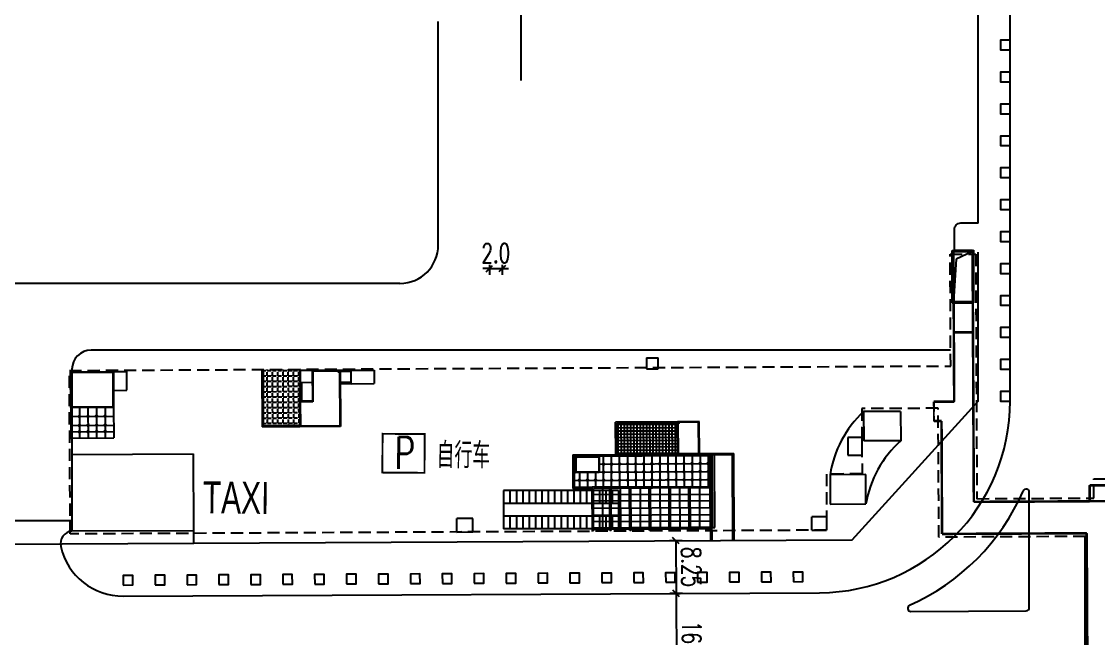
# Model space of a CAD drawing. Extents: x 113363 to 119694, y 18926 to 19620.
# Drawn here: x 118470.1 to 118638.8, y 19298.4 to 19395 of the extents above; entities that cross this region are included whole.
import ezdxf

# ---------------------------------------------------------------- set-up
doc = ezdxf.new("R2010")
doc.units = 0
for name, pattern in [('CONTINOUS', [0]), ('DASHED', [0.75, 0.5, -0.25]), ('HIDDEN', [9.525, 6.35, -3.175])]:
    doc.linetypes.add(name, pattern=pattern)
for name, color, linetype in [('FW', 4, 'Continuous'), ('人行道', 1, 'Continuous'), ('公交站', 3, 'Continuous'), ('地下商业', 7, 'Continuous'), ('地下通道', 6, 'Continuous'), ('构筑物', 41, 'Continuous'), ('标注', 7, 'Continuous'), ('树池绿化', 3, 'Continuous'), ('横断面宽度标注', 7, 'Continuous'), ('立道牙', 5, 'Continuous'), ('绿化带边线', 3, 'Continuous'), ('自行车接驳', 4, 'Continuous')]:
    doc.layers.add(name, color=color, linetype=linetype)
doc.styles.add('ht', font='txt.shx', dxfattribs={"bigfont": 'hztxt.shx'})
doc.styles.get("Standard").update_dxf_attribs({"font": 'txtd.shx', "width": 0.7, "bigfont": 'hztxt.shx'})
doc.styles.add('txtd', font='txtd.shx', dxfattribs={"width": 0.7, "bigfont": 'hztxt.shx'})
doc.dimstyles.get("Standard").update_dxf_attribs({"dimtxt": 3, "dimasz": 1, "dimexe": 1, "dimexo": 0.625, "dimgap": 0.9, "dimtad": 1, "dimdsep": 46, "dimtxsty": 'txtd', "dimblk": 'OBLIQUE', "dimcen": 0.09, "dimclrd": 256, "dimadec": 0, "dimazin": 0, "dimtfac": 1, "dimtix": 1, "dimtmove": 2, "dimatfit": 3, "dimfxl": 1, "dimtolj": 1, "dimtzin": 0, "dimlwd": -1, "dimarcsym": 0})

# ---------------------------------------------------------------- blocks, each defined once
blk = doc.blocks.new('_Oblique')
at = {"color": 0, "linetype": 'ByBlock', "lineweight": -2}
blk.add_line((-0.5, -0.5), (0.5, 0.5), dxfattribs=at)
blk = doc.blocks.new('*U86')
at = {"layer": '横断面宽度标注', "color": 0, "linetype": 'CONTINOUS', "lineweight": -2, "transparency": 16777216}
for p, q in [((118543.4, 19356.93), (118543.4, 19355.34)), ((118545.4, 19356.93), (118545.4, 19355.34))]:
    blk.add_line(p, q, dxfattribs=at)
at = {"layer": '横断面宽度标注', "linetype": 'CONTINOUS', "transparency": 16777216}
for p, q in [((118543.4, 19356.34), (118542.4, 19356.34)), ((118543.4, 19356.34), (118545.4, 19356.34)), ((118545.4, 19356.34), (118546.4, 19356.34))]:
    blk.add_line(p, q, dxfattribs=at)
for p, rotation in [((118543.4, 19356.34), 359.996691658385), ((118545.4, 19356.34), 179.996691658385)]:
    blk.add_blockref('_Oblique', p, dxfattribs=dict(at, rotation=rotation))
at = {"layer": '横断面宽度标注', "color": 0, "linetype": 'CONTINOUS', "transparency": 16777216, "insert": (118544.4, 19358.74), "char_height": 3, "width": 0.000000001, "attachment_point": 5, "rotation": 359.9967, "style": 'txtd'}
blk.add_mtext('\\A1;2.0', dxfattribs=at)
blk = doc.blocks.new('11')
at = {"layer": '树池绿化', "linetype": 'CONTINOUS'}
blk.add_lwpolyline([(0, 0), (1.5, 0), (1.5, 1.5), (0, 1.5)], close=True, dxfattribs=at)
blk = doc.blocks.new('*U185')
at = {"layer": '标注', "color": 0, "linetype": 'CONTINOUS', "lineweight": -2, "transparency": 16777216}
for p, q in [((118573.63, 19313.73), (118571.62, 19313.72)), ((118573.68, 19305.48), (118571.66, 19305.47))]:
    blk.add_line(p, q, dxfattribs=at)
at = {"layer": '标注', "linetype": 'CONTINOUS', "transparency": 16777216}
blk.add_line((118572.62, 19313.72), (118572.66, 19305.47), dxfattribs=at)
for p, rotation in [((118572.62, 19313.72), 90.28595695224551), ((118572.66, 19305.47), 270.2859569522455)]:
    blk.add_blockref('_Oblique', p, dxfattribs=dict(at, rotation=rotation))
at = {"layer": '标注', "color": 0, "linetype": 'CONTINOUS', "transparency": 16777216, "insert": (118575.04, 19309.61), "char_height": 3, "width": 0.000000001, "attachment_point": 5, "rotation": 270.286, "style": 'txtd'}
blk.add_mtext('\\A1;8.25', dxfattribs=at)
blk = doc.blocks.new('*U186')
at = {"layer": '标注', "color": 0, "linetype": 'CONTINOUS', "lineweight": -2, "transparency": 16777216}
for p, q in [((118573.68, 19305.48), (118571.66, 19305.47)), ((118573.76, 19288.73), (118571.74, 19288.72))]:
    blk.add_line(p, q, dxfattribs=at)
at = {"layer": '标注', "linetype": 'CONTINOUS', "transparency": 16777216}
blk.add_line((118572.66, 19305.47), (118572.74, 19288.72), dxfattribs=at)
for p, rotation in [((118572.66, 19305.47), 90.28595695224551), ((118572.74, 19288.72), 270.2859569522455)]:
    blk.add_blockref('_Oblique', p, dxfattribs=dict(at, rotation=rotation))
at = {"layer": '标注', "color": 0, "linetype": 'CONTINOUS', "transparency": 16777216, "insert": (118575.1, 19297.11), "char_height": 3, "width": 0.000000001, "attachment_point": 5, "rotation": 270.286, "style": 'txtd'}
blk.add_mtext('\\A1;16.75', dxfattribs=at)

msp = doc.modelspace()

# ---------------------------------------------------------------- hatches: boundary and pattern name
at = {"layer": '构筑物'}
h = msp.add_hatch(dxfattribs=at)
h.set_pattern_fill('ANGLE', color=256, scale=3, angle=0.28859, style=0)
h.set_pattern_definition([(0.2886, (118151.586, 19294.8334), (-0.0041554, 0.8249895), [0.6, -0.225]), (90.2886, (118151.586, 19294.8334), (-0.8249895, -0.0041554), [0.6, -0.225])])
h.paths.add_polyline_path([(118513.747, 19338.464), (118513.736, 19340.564), (118507.936, 19340.535), (118507.98, 19331.735), (118513.68, 19331.764), (118513.661, 19335.564), (118513.761, 19335.564)])
h = msp.add_hatch(dxfattribs=at)
h.set_pattern_fill('ANSI37', color=256, scale=4, angle=45.28859, style=0)
h.set_pattern_definition([(90.28859, (117973.23826, 19293.93504), (-0.49999366, -0.00251844), []), (180.28859, (117973.23826, 19293.93504), (0.00251844, -0.49999366), [])])
h.paths.add_polyline_path([(118563.384, 19332.112), (118563.409, 19327.212), (118572.909, 19327.259), (118572.884, 19332.16)])

# ---------------------------------------------------------------- linework, layer by layer
at = {"layer": 'FW', "linetype": 'CONTINOUS'}
msp.add_line((118463.999, 19316.87), (118478, 19316.87), dxfattribs=at)
at = {"layer": '人行道'}
for p, q in [((118620, 19363.467), (118620, 19427.394)), ((118620, 19335.584), (118620, 19358.915)), ((118620, 19335.584), (118600.178, 19313.802))]:
    msp.add_line(p, q, dxfattribs=at)
at = {"layer": '人行道', "ltscale": 10}
msp.add_line((118463.416, 19313.177), (118600.226, 19313.86), dxfattribs=at)
at = {"layer": '人行道'}
msp.add_lwpolyline([(118616.262, 19359.352), (118616.262, 19362.478, -0.4142136), (118617.262, 19363.478), (118620, 19363.478)], format="xyb", dxfattribs=at)
at = {"layer": '地下商业'}
for p, q in [((118477.788, 19340.183), (118484.487, 19340.217)), ((118477.816, 19334.583), (118477.788, 19340.183)), ((118484.487, 19340.217), (118484.516, 19334.617)), ((118520.037, 19340.396), (118515.637, 19340.374)), ((118515.637, 19340.374), (118515.661, 19335.574)), ((118520.037, 19340.396), (118520.081, 19331.596)), ((118477.816, 19334.583), (118484.516, 19334.617)), ((118515.661, 19335.574), (118513.661, 19335.564)), ((118513.661, 19335.564), (118513.681, 19331.564)), ((118520.081, 19331.596), (118513.681, 19331.564)), ((118576.283, 19332.377), (118572.883, 19332.36)), ((118572.909, 19327.259), (118572.883, 19332.36)), ((118576.309, 19327.276), (118576.283, 19332.377)), ((118556.864, 19326.928), (118560.614, 19326.947)), ((118556.864, 19326.928), (118556.876, 19324.428)), ((118560.614, 19326.947), (118560.626, 19324.447)), ((118560.614, 19326.947), (118560.626, 19324.447)), ((118556.876, 19324.428), (118560.626, 19324.447))]:
    msp.add_line(p, q, dxfattribs=at)
at = {"layer": '地下商业', "color": 8}
for p, q in [((118519.938, 19340.295), (118515.738, 19340.274)), ((118515.738, 19340.274), (118515.762, 19335.474)), ((118519.938, 19340.295), (118519.981, 19331.696)), ((118515.762, 19335.474), (118513.762, 19335.464)), ((118513.762, 19335.464), (118513.781, 19331.664)), ((118519.981, 19331.696), (118513.781, 19331.664))]:
    msp.add_line(p, q, dxfattribs=at)
at = {"layer": '地下商业', "color": 6, "linetype": 'HIDDEN', "ltscale": 0.3}
for points in [[(118636.766, 19263.994), (118636.766, 19314.393), (118613.833, 19314.281), (118613.717, 19334.468), (118601.746, 19334.407), (118601.798, 19324.19), (118596.199, 19324.163), (118596.242, 19315.38), (118477.718, 19314.783), (118477.59, 19340.383), (118615.684, 19341.078), (118615.596, 19358.577), (118619.596, 19358.597), (118619.788, 19320.31), (118638.132, 19320.399), (118638.13, 19323.399), (118642.13, 19323.419), (118642.132, 19320.419), (118660.232, 19320.507), (118660.128, 19341.91)], [(118697.278, 19314.687), (118643.765, 19314.427), (118643.765, 19263.049), (118741.066, 19263.049), (118741.066, 19241.649), (118677.266, 19241.649), (118677.266, 19236.149), (118618.667, 19236.054), (118618.666, 19174.02), (118587.668, 19174.02), (118529.478, 19221.592), (118529.479, 19254.841), (118579.267, 19254.91), (118579.267, 19254.91), (118579.267, 19254.91), (118579.27, 19250.47), (118613.866, 19250.47), (118613.866, 19263.049), (118636.766, 19263.049), (118636.766, 19314.393), (118621.532, 19314.318)]]:
    msp.add_lwpolyline(points, dxfattribs=at)
at = {"layer": '地下通道', "linetype": 'Continuous'}
for points in [[(118619.115, 19359.161, 0.4, 0.4, 0), (118616.115, 19359.146, 0.4, 0.4, 0)], [(118616.115, 19359.146, 0.4, 0.4, 0), (118616.176, 19346.346, 0.4, 0.4, 0)], [(118619.176, 19346.361, 0.4, 0.4, 0), (118619.115, 19359.161, 0.4, 0.4, 0)], [(118616.176, 19346.346, 0.4, 0.4, 0), (118619.176, 19346.361, 0.4, 0.4, 0)]]:
    msp.add_lwpolyline(points, format="xyseb", dxfattribs=at)
for points in [[(118619.115, 19359.161), (118616.115, 19359.146)], [(118616.115, 19359.146), (118616.176, 19346.346)], [(118619.176, 19346.361), (118619.115, 19359.161)], [(118616.176, 19346.346), (118619.176, 19346.361)]]:
    msp.add_lwpolyline(points, dxfattribs=at)
at = {"layer": '地下通道', "linetype": 'DASHED', "ltscale": 3}
for points in [[(118616.231, 19335.496, 0.4, 0.4, 0), (118616.176, 19346.346, 0.4, 0.4, 0)], [(118619.307, 19319.811, 0.4, 0.4, 0), (118619.176, 19346.361, 0.4, 0.4, 0)], [(118613.031, 19335.481, 0.4, 0.4, 0), (118616.231, 19335.496, 0.4, 0.4, 0)], [(118613.031, 19335.481, 0.3, 0.3, 0), (118613.045, 19332.452, 0.3, 0.3, 0)], [(118613.045, 19332.481, 0.4, 0.4, 0), (118614.245, 19332.487, 0.4, 0.4, 0)], [(118614.332, 19314.787, 0.4, 0.4, 0), (118614.245, 19332.487, 0.4, 0.4, 0)], [(118642.461, 19322.424, 0.4, 0.4, 0), (118637.461, 19322.4, 0.4, 0.4, 0)], [(118637.473, 19319.9, 0.4, 0.4, 0), (118637.461, 19322.4, 0.4, 0.4, 0)], [(118619.307, 19319.811, 0.4, 0.4, 0), (118637.473, 19319.9, 0.4, 0.4, 0)], [(118637.473, 19319.9, 0.35, 0.35, 0), (118642.473, 19319.924, 0.35, 0.35, 0)], [(118614.332, 19314.787, 0.4, 0.4, 0), (118636.997, 19314.897, 0.4, 0.4, 0)], [(118637.262, 19260.748, 0.4, 0.4, 0), (118636.997, 19314.897, 0.4, 0.4, 0)]]:
    msp.add_lwpolyline(points, format="xyseb", dxfattribs=at)
for points in [[(118616.231, 19335.496), (118616.176, 19346.346)], [(118619.307, 19319.811), (118619.176, 19346.361)], [(118613.031, 19335.481), (118616.231, 19335.496)], [(118613.031, 19335.481), (118613.045, 19332.452)], [(118613.045, 19332.481), (118614.245, 19332.487)], [(118614.332, 19314.787), (118614.245, 19332.487)], [(118642.461, 19322.424), (118637.461, 19322.4)], [(118637.473, 19319.9), (118637.461, 19322.4)], [(118619.307, 19319.811), (118637.473, 19319.9)], [(118637.473, 19319.9), (118642.473, 19319.924)], [(118614.332, 19314.787), (118636.997, 19314.897)], [(118637.262, 19260.748), (118636.997, 19314.897)]]:
    msp.add_lwpolyline(points, dxfattribs=at)
at = {"layer": '构筑物'}
for p, q in [((118615.893, 19359.179), (118616.093, 19359.18)), ((118615.934, 19350.979), (118615.893, 19359.179)), ((118616.093, 19359.18), (118619.293, 19359.196)), ((118616.133, 19351.18), (118616.093, 19359.18)), ((118616.094, 19358.98), (118619.094, 19358.995)), ((118619.094, 19358.995), (118616.545, 19357.816)), ((118619.133, 19351.195), (118619.093, 19359.195)), ((118619.334, 19350.996), (118619.293, 19359.196)), ((118616.545, 19357.816), (118616.133, 19351.18)), ((118615.934, 19350.979), (118619.334, 19350.996)), ((118616.133, 19351.18), (118619.133, 19351.195)), ((118568.028, 19342.338), (118569.828, 19342.347)), ((118568.028, 19342.338), (118568.036, 19340.638)), ((118569.836, 19340.647), (118569.828, 19342.347)), ((118477.888, 19340.084), (118484.388, 19340.116)), ((118477.915, 19334.684), (118477.888, 19340.084)), ((118484.388, 19340.116), (118484.415, 19334.716)), ((118484.487, 19340.217), (118486.587, 19340.228)), ((118486.602, 19337.278), (118486.587, 19340.228)), ((118507.737, 19340.334), (118507.781, 19331.534)), ((118507.937, 19340.335), (118507.98, 19331.735)), ((118515.637, 19340.374), (118513.737, 19340.364)), ((118513.737, 19340.364), (118513.747, 19338.464)), ((118521.737, 19340.405), (118520.037, 19340.396)), ((118521.738, 19340.205), (118520.038, 19340.196)), ((118521.737, 19340.405), (118525.337, 19340.423)), ((118521.748, 19338.305), (118521.737, 19340.405)), ((118525.337, 19340.423), (118525.348, 19338.323)), ((118568.036, 19340.638), (118569.836, 19340.647)), ((118515.647, 19338.474), (118513.747, 19338.464)), ((118513.747, 19338.464), (118513.761, 19335.564)), ((118513.947, 19338.465), (118513.961, 19335.565)), ((118521.747, 19338.505), (118520.047, 19338.496)), ((118521.748, 19338.305), (118520.048, 19338.296)), ((118521.748, 19338.305), (118525.348, 19338.323)), ((118484.502, 19337.267), (118486.602, 19337.278)), ((118477.816, 19334.583), (118477.84, 19329.783)), ((118477.915, 19334.684), (118484.415, 19334.716)), ((118479.156, 19334.59), (118479.18, 19329.79)), ((118480.496, 19334.597), (118480.52, 19329.797)), ((118481.836, 19334.604), (118481.86, 19329.804)), ((118483.176, 19334.61), (118483.2, 19329.81)), ((118484.516, 19334.617), (118484.54, 19329.817)), ((118477.823, 19333.183), (118484.523, 19333.217)), ((118607.83, 19333.982), (118602.03, 19333.953)), ((118602.03, 19333.953), (118602.053, 19329.353)), ((118607.83, 19333.982), (118607.853, 19329.382)), ((118477.83, 19331.783), (118484.53, 19331.817)), ((118513.681, 19331.564), (118507.781, 19331.534)), ((118513.68, 19331.764), (118507.98, 19331.735)), ((118572.883, 19332.36), (118563.183, 19332.311)), ((118563.209, 19327.211), (118563.183, 19332.311)), ((118572.884, 19332.16), (118563.384, 19332.112)), ((118563.409, 19327.212), (118563.384, 19332.112)), ((118576.183, 19332.276), (118572.983, 19332.26)), ((118573.008, 19327.36), (118572.983, 19332.26)), ((118576.208, 19327.376), (118576.183, 19332.276)), ((118477.835, 19330.783), (118484.535, 19330.817)), ((118477.84, 19329.783), (118484.54, 19329.817)), ((118601.766, 19329.907), (118599.566, 19329.896)), ((118599.566, 19329.896), (118599.579, 19327.096)), ((118601.766, 19329.907), (118601.78, 19327.107)), ((118607.853, 19329.382), (118602.053, 19329.353)), ((118556.471, 19327.177), (118578.188, 19327.286)), ((118556.471, 19327.177), (118556.501, 19321.879)), ((118556.676, 19326.978), (118577.989, 19327.085)), ((118556.676, 19326.978), (118556.7, 19322.08)), ((118556.944, 19326.849), (118560.534, 19326.867)), ((118556.944, 19326.849), (118556.956, 19324.509)), ((118560.534, 19326.867), (118560.546, 19324.527)), ((118561.297, 19322.103), (118561.272, 19327.001)), ((118562.559, 19322.109), (118562.534, 19327.007)), ((118563.821, 19322.115), (118563.796, 19327.014)), ((118565.059, 19327.02), (118565.083, 19322.122)), ((118566.321, 19327.026), (118566.345, 19322.128)), ((118567.583, 19327.033), (118567.607, 19322.134)), ((118568.845, 19327.039), (118568.869, 19322.14)), ((118570.107, 19327.045), (118570.132, 19322.147)), ((118571.369, 19327.051), (118571.394, 19322.153)), ((118572.631, 19327.058), (118572.656, 19322.159)), ((118573.008, 19327.36), (118576.208, 19327.376)), ((118573.893, 19327.064), (118573.918, 19322.166)), ((118575.156, 19327.07), (118575.18, 19322.172)), ((118576.308, 19327.377), (118581.687, 19327.404)), ((118576.418, 19327.077), (118576.442, 19322.177)), ((118577.68, 19327.083), (118577.704, 19322.184)), ((118578.013, 19322.185), (118577.989, 19327.085)), ((118578.213, 19322.186), (118578.188, 19327.286)), ((118578.188, 19327.186), (118581.488, 19327.203)), ((118578.349, 19315.788), (118578.292, 19327.187)), ((118578.746, 19315.79), (118578.689, 19327.189)), ((118581.556, 19313.755), (118581.488, 19327.203)), ((118581.756, 19313.756), (118581.687, 19327.404)), ((118599.58, 19327.096), (118601.78, 19327.107)), ((118556.956, 19324.509), (118560.546, 19324.527)), ((118557.499, 19324.431), (118557.511, 19322.084)), ((118558.761, 19324.438), (118558.773, 19322.09)), ((118560.023, 19324.444), (118560.035, 19322.096)), ((118560.62, 19325.723), (118577.995, 19325.81)), ((118560.626, 19324.461), (118578.002, 19324.548)), ((118556.778, 19323.18), (118578.008, 19323.286)), ((118602.379, 19324.093), (118596.779, 19324.065)), ((118596.779, 19324.065), (118596.802, 19319.465)), ((118602.402, 19319.493), (118602.379, 19324.093)), ((118559.501, 19321.894), (118556.501, 19321.879)), ((118559.5, 19322.094), (118556.7, 19322.08)), ((118574.859, 19322.17), (118559.5, 19322.094)), ((118559.534, 19315.195), (118559.5, 19322.094)), ((118578.214, 19321.987), (118559.701, 19321.895)), ((118559.732, 19315.695), (118559.701, 19321.895)), ((118578.019, 19320.986), (118559.706, 19320.895)), ((118561.2, 19315.702), (118561.169, 19321.902)), ((118562.291, 19315.708), (118562.26, 19321.908)), ((118562.391, 19315.708), (118562.36, 19321.908)), ((118562.491, 19315.709), (118562.46, 19321.909)), ((118563.991, 19315.716), (118563.96, 19321.916)), ((118565.391, 19315.723), (118565.36, 19321.923)), ((118565.491, 19315.724), (118565.46, 19321.924)), ((118565.591, 19315.724), (118565.56, 19321.924)), ((118567.091, 19315.732), (118567.06, 19321.932)), ((118568.491, 19315.739), (118568.46, 19321.938)), ((118568.591, 19315.739), (118568.56, 19321.939)), ((118568.691, 19315.74), (118568.66, 19321.939)), ((118570.191, 19315.747), (118570.16, 19321.947)), ((118571.591, 19315.754), (118571.56, 19321.954)), ((118571.691, 19315.755), (118571.66, 19321.955)), ((118571.791, 19315.755), (118571.76, 19321.955)), ((118573.291, 19315.762), (118573.26, 19321.962)), ((118574.691, 19315.77), (118574.66, 19321.969)), ((118574.791, 19315.77), (118574.76, 19321.97)), ((118574.859, 19322.17), (118578.213, 19322.185)), ((118574.891, 19315.771), (118574.86, 19321.97)), ((118576.391, 19315.778), (118576.36, 19321.978)), ((118578.045, 19315.787), (118578.014, 19321.986)), ((118578.213, 19322.185), (118578.214, 19321.987)), ((118578.245, 19315.788), (118578.214, 19321.987)), ((118578.024, 19319.986), (118559.711, 19319.895)), ((118596.802, 19319.465), (118602.402, 19319.493)), ((118578.03, 19318.886), (118559.716, 19318.795)), ((118578.035, 19317.786), (118559.722, 19317.695)), ((118540.816, 19317.2), (118538.304, 19317.188)), ((118538.315, 19315.088), (118538.304, 19317.188)), ((118540.827, 19315.1), (118540.816, 19317.2)), ((118578.04, 19316.786), (118559.727, 19316.695)), ((118596.228, 19317.483), (118593.928, 19317.472)), ((118593.939, 19315.368), (118593.928, 19317.472)), ((118596.228, 19317.483), (118596.239, 19315.379)), ((118538.315, 19315.088), (118540.827, 19315.1)), ((118559.732, 19315.695), (118559.532, 19315.694)), ((118559.534, 19315.294), (118559.532, 19315.694)), ((118559.734, 19315.295), (118559.534, 19315.294)), ((118565.391, 19315.723), (118559.732, 19315.695)), ((118559.734, 19315.295), (118559.732, 19315.695)), ((118562.292, 19315.508), (118559.733, 19315.495)), ((118562.491, 19315.709), (118562.291, 19315.708)), ((118562.293, 19315.308), (118562.291, 19315.708)), ((118562.493, 19315.309), (118562.293, 19315.308)), ((118562.493, 19315.309), (118562.491, 19315.709)), ((118565.392, 19315.523), (118562.492, 19315.509)), ((118565.391, 19315.723), (118565.591, 19315.724)), ((118565.393, 19315.323), (118565.391, 19315.723)), ((118565.593, 19315.324), (118565.393, 19315.323)), ((118574.891, 19315.77), (118565.591, 19315.724)), ((118565.593, 19315.324), (118565.591, 19315.724)), ((118568.492, 19315.539), (118565.592, 19315.524)), ((118568.491, 19315.739), (118568.691, 19315.74)), ((118568.493, 19315.339), (118568.491, 19315.739)), ((118568.693, 19315.34), (118568.493, 19315.339)), ((118568.693, 19315.34), (118568.691, 19315.74)), ((118571.592, 19315.554), (118568.692, 19315.54)), ((118571.591, 19315.754), (118571.791, 19315.755)), ((118571.591, 19315.754), (118571.592, 19315.554)), ((118571.593, 19315.354), (118571.591, 19315.754)), ((118571.793, 19315.355), (118571.593, 19315.354)), ((118571.791, 19315.755), (118571.792, 19315.555)), ((118571.793, 19315.355), (118571.791, 19315.755)), ((118574.692, 19315.569), (118571.792, 19315.555)), ((118574.691, 19315.77), (118574.891, 19315.771)), ((118574.693, 19315.37), (118574.691, 19315.77)), ((118574.893, 19315.371), (118574.693, 19315.37)), ((118578.045, 19315.786), (118574.891, 19315.77)), ((118574.893, 19315.371), (118574.891, 19315.771)), ((118578.046, 19315.586), (118574.892, 19315.57)), ((118578.045, 19315.787), (118578.245, 19315.788)), ((118578.047, 19315.387), (118578.045, 19315.787)), ((118578.247, 19315.388), (118578.047, 19315.387)), ((118578.047, 19315.387), (118578.055, 19313.738)), ((118578.245, 19315.788), (118578.746, 19315.79)), ((118578.247, 19315.388), (118578.245, 19315.788)), ((118578.246, 19315.587), (118578.246, 19315.587)), ((118578.247, 19315.388), (118578.255, 19313.739)), ((118593.939, 19315.368), (118596.239, 19315.379))]:
    msp.add_line(p, q, dxfattribs=at)
for points in [[(118478.013, 19339.852, 0.1, 0.1, 1), (118478.113, 19339.852, 0.1, 0.1, 1)], [(118519.661, 19340.061, 0.1, 0.1, 1), (118519.761, 19340.061, 0.1, 0.1, 1)], [(118573.122, 19332.104, 0.1, 0.1, 1), (118573.222, 19332.105, 0.1, 0.1, 1)], [(118557.067, 19326.722, 0.1, 0.1, 1), (118557.167, 19326.723, 0.1, 0.1, 1)]]:
    msp.add_lwpolyline(points, format="xyseb", close=True, dxfattribs=at)
for centre in [(118479.095, 19333.272), (118479.096, 19333.107), (118479.23, 19333.273), (118479.231, 19333.108), (118480.435, 19333.279), (118480.436, 19333.114), (118480.57, 19333.28), (118480.571, 19333.114), (118481.775, 19333.286), (118481.776, 19333.121), (118481.91, 19333.287), (118481.91, 19333.121), (118483.115, 19333.293), (118483.116, 19333.127), (118483.25, 19333.293), (118483.25, 19333.128), (118479.102, 19331.872), (118479.103, 19331.707), (118479.237, 19331.873), (118479.238, 19331.708), (118480.442, 19331.879), (118480.443, 19331.714), (118480.577, 19331.88), (118480.578, 19331.715), (118481.782, 19331.886), (118481.783, 19331.721), (118481.917, 19331.887), (118481.918, 19331.721), (118483.122, 19331.893), (118483.123, 19331.727), (118483.257, 19331.893), (118483.258, 19331.728), (118479.107, 19330.872), (118479.108, 19330.707), (118479.242, 19330.873), (118479.243, 19330.708), (118480.447, 19330.879), (118480.448, 19330.714), (118480.582, 19330.88), (118480.583, 19330.715), (118481.787, 19330.886), (118481.788, 19330.721), (118481.922, 19330.887), (118481.923, 19330.721), (118483.127, 19330.893), (118483.128, 19330.727), (118483.262, 19330.893), (118483.263, 19330.728), (118561.211, 19325.809), (118561.212, 19325.644), (118561.217, 19324.547), (118561.218, 19324.382), (118561.346, 19325.81), (118561.347, 19325.644), (118561.352, 19324.548), (118561.353, 19324.382), (118562.473, 19325.815), (118562.474, 19325.65), (118562.479, 19324.553), (118562.48, 19324.388), (118562.608, 19325.816), (118562.609, 19325.651), (118562.614, 19324.554), (118562.615, 19324.389), (118563.735, 19325.822), (118563.736, 19325.656), (118563.741, 19324.56), (118563.742, 19324.394), (118563.87, 19325.822), (118563.871, 19325.657), (118563.876, 19324.56), (118563.877, 19324.395), (118564.997, 19325.828), (118564.998, 19325.663), (118565.003, 19324.566), (118565.004, 19324.401), (118565.132, 19325.829), (118565.133, 19325.663), (118565.138, 19324.567), (118565.139, 19324.401), (118566.259, 19325.834), (118566.26, 19325.669), (118566.266, 19324.572), (118566.266, 19324.407), (118566.394, 19325.835), (118566.395, 19325.67), (118566.4, 19324.573), (118566.401, 19324.408), (118567.521, 19325.84), (118567.522, 19325.675), (118567.528, 19324.578), (118567.529, 19324.413), (118567.656, 19325.841), (118567.657, 19325.676), (118567.662, 19324.579), (118567.663, 19324.414), (118568.784, 19325.847), (118568.784, 19325.681), (118568.79, 19324.585), (118568.791, 19324.419), (118568.918, 19325.847), (118568.919, 19325.682), (118568.924, 19324.585), (118568.925, 19324.42), (118570.046, 19325.853), (118570.047, 19325.688), (118570.052, 19324.591), (118570.053, 19324.426), (118570.18, 19325.854), (118570.181, 19325.688), (118570.187, 19324.592), (118570.187, 19324.426), (118571.308, 19325.859), (118571.309, 19325.694), (118571.314, 19324.597), (118571.315, 19324.432), (118571.442, 19325.86), (118571.443, 19325.695), (118571.449, 19324.598), (118571.45, 19324.433), (118572.57, 19325.866), (118572.571, 19325.7), (118572.576, 19324.604), (118572.577, 19324.438), (118572.705, 19325.866), (118572.705, 19325.701), (118572.711, 19324.604), (118572.712, 19324.439), (118573.832, 19325.872), (118573.833, 19325.707), (118573.838, 19324.61), (118573.839, 19324.445), (118573.967, 19325.873), (118573.968, 19325.707), (118573.973, 19324.611), (118573.974, 19324.445), (118575.094, 19325.878), (118575.095, 19325.713), (118575.101, 19324.616), (118575.101, 19324.451), (118575.229, 19325.879), (118575.23, 19325.714), (118575.235, 19324.617), (118575.236, 19324.452), (118576.356, 19325.884), (118576.357, 19325.719), (118576.363, 19324.623), (118576.363, 19324.457), (118576.491, 19325.885), (118576.492, 19325.72), (118576.497, 19324.623), (118576.498, 19324.458), (118577.618, 19325.891), (118577.619, 19325.725), (118577.625, 19324.629), (118577.626, 19324.463), (118577.753, 19325.891), (118577.754, 19325.726), (118577.759, 19324.629), (118577.76, 19324.464), (118557.438, 19323.266), (118557.439, 19323.101), (118557.572, 19323.267), (118557.573, 19323.102), (118558.7, 19323.272), (118558.701, 19323.107), (118558.834, 19323.273), (118558.835, 19323.108), (118559.962, 19323.279), (118559.963, 19323.113), (118560.096, 19323.279), (118560.097, 19323.114), (118561.224, 19323.285), (118561.225, 19323.12), (118561.358, 19323.286), (118561.359, 19323.12), (118562.486, 19323.291), (118562.486, 19323.126), (118562.62, 19323.292), (118562.621, 19323.127), (118563.748, 19323.298), (118563.748, 19323.132), (118563.882, 19323.298), (118563.883, 19323.133), (118565.01, 19323.304), (118565.011, 19323.139), (118565.144, 19323.305), (118565.145, 19323.139), (118566.272, 19323.31), (118566.273, 19323.145), (118566.407, 19323.311), (118566.407, 19323.146), (118567.534, 19323.316), (118567.535, 19323.151), (118567.669, 19323.317), (118567.669, 19323.152), (118568.796, 19323.323), (118568.797, 19323.157), (118568.931, 19323.323), (118568.932, 19323.158), (118570.058, 19323.329), (118570.059, 19323.164), (118570.193, 19323.33), (118570.194, 19323.164), (118571.32, 19323.335), (118571.321, 19323.17), (118571.455, 19323.336), (118571.456, 19323.171), (118572.583, 19323.342), (118572.583, 19323.176), (118572.717, 19323.342), (118572.718, 19323.177), (118573.845, 19323.348), (118573.846, 19323.183), (118573.979, 19323.349), (118573.98, 19323.183), (118575.107, 19323.354), (118575.108, 19323.189), (118575.241, 19323.355), (118575.242, 19323.19), (118576.369, 19323.361), (118576.37, 19323.195), (118576.504, 19323.361), (118576.504, 19323.196), (118577.631, 19323.367), (118577.632, 19323.202), (118577.766, 19323.367), (118577.767, 19323.202)]:
    msp.add_circle(centre, 0.028, dxfattribs=at)
for centre, radius, start, end in [((118613.804, 19321.362), 17.238, 133.07957, 170.97896), ((118619.216, 19316.672), 17.049, 131.79629, 170.47442)]:
    msp.add_arc(centre, radius, start, end, dxfattribs=at)
at = {"layer": '立道牙'}
for p, q in [((118625, 19335.584), (118625, 19404.587)), ((118548.393, 19385.771), (118548.394, 19400.89)), ((118535.392, 19360.019), (118535.394, 19395.012)), ((118529.392, 19354.02), (118365.096, 19354.02)), ((118615.671, 19343.57), (118481, 19343.57)), ((118478, 19340.57), (118478, 19315.248)), ((118628, 19303.246), (118628, 19321.301))]:
    msp.add_line(p, q, dxfattribs=at)
at = {"layer": '立道牙', "ltscale": 10}
for p, q in [((118478, 19327.25), (118496.97, 19327.344)), ((118496.97, 19327.344), (118497.03, 19315.345)), ((118486.039, 19305.04), (118595.15, 19305.584)), ((118609.447, 19302.655), (118627.502, 19302.746))]:
    msp.add_line(p, q, dxfattribs=at)
at = {"layer": '立道牙'}
for centre, radius, start, end in [((118529.392, 19360.02), 6, 270, 359.99669), ((118481, 19340.57), 3, 90, 180), ((118595, 19335.584), 30, 270.28596, 0), ((118595, 19335.584), 35, 294.01011, 336.27583), ((118627.5, 19321.301), 0.5, 0, 156.27583), ((118609.445, 19303.155), 0.5, 114.01011, 270.28596), ((118627.5, 19303.246), 0.5, 270.28596, 0)]:
    msp.add_arc(centre, radius, start, end, dxfattribs=at)
at = {"layer": '立道牙', "ltscale": 10}
for centre, radius, start, end in [((118478.192, 19313.251), 2, 95.55478, 192.9216), ((118485.989, 19315.039), 10, 192.9216, 270.28596)]:
    msp.add_arc(centre, radius, start, end, dxfattribs=at)
at = {"layer": '绿化带边线', "ltscale": 10}
for p, q in [((118478, 19315.25), (118497.03, 19315.345)), ((118497.03, 19315.345), (118497.04, 19313.345))]:
    msp.add_line(p, q, dxfattribs=at)
at = {"layer": '自行车接驳'}
for p, q in [((118563.629, 19321.571), (118545.629, 19321.571)), ((118545.629, 19321.571), (118545.629, 19315.571)), ((118563.629, 19321.571), (118563.629, 19315.571)), ((118563.629, 19315.571), (118545.629, 19315.571))]:
    msp.add_line(p, q, dxfattribs=at)
at = {"layer": '自行车接驳', "color": 7}
for p, q in [((118546.629, 19321.571), (118546.629, 19319.571)), ((118547.629, 19321.571), (118547.629, 19319.571)), ((118548.629, 19321.571), (118548.629, 19319.571)), ((118549.629, 19321.571), (118549.629, 19319.571)), ((118550.629, 19321.571), (118550.629, 19319.571)), ((118551.629, 19321.571), (118551.629, 19319.571)), ((118552.629, 19321.571), (118552.629, 19319.571)), ((118553.629, 19321.571), (118553.629, 19319.571)), ((118554.629, 19321.571), (118554.629, 19319.571)), ((118555.629, 19321.571), (118555.629, 19319.571)), ((118556.629, 19321.571), (118556.629, 19319.571)), ((118557.629, 19321.571), (118557.629, 19319.571)), ((118558.629, 19321.571), (118558.629, 19319.571)), ((118559.629, 19321.571), (118559.629, 19319.571)), ((118560.629, 19321.571), (118560.629, 19319.571)), ((118561.629, 19321.571), (118561.629, 19319.571)), ((118562.629, 19321.571), (118562.629, 19319.571)), ((118563.629, 19321.571), (118563.629, 19319.571)), ((118563.629, 19319.571), (118545.629, 19319.571)), ((118563.629, 19317.571), (118545.629, 19317.571)), ((118546.629, 19317.571), (118546.629, 19315.571)), ((118547.629, 19317.571), (118547.629, 19315.571)), ((118548.629, 19317.571), (118548.629, 19315.571)), ((118549.629, 19317.571), (118549.629, 19315.571)), ((118550.629, 19317.571), (118550.629, 19315.571)), ((118551.629, 19317.571), (118551.629, 19315.571)), ((118552.629, 19317.571), (118552.629, 19315.571)), ((118553.629, 19317.571), (118553.629, 19315.571)), ((118554.629, 19317.571), (118554.629, 19315.571)), ((118555.629, 19317.571), (118555.629, 19315.571)), ((118556.629, 19317.571), (118556.629, 19315.571)), ((118557.629, 19317.571), (118557.629, 19315.571)), ((118558.629, 19317.571), (118558.629, 19315.571)), ((118559.629, 19317.571), (118559.629, 19315.571)), ((118560.629, 19317.571), (118560.629, 19315.571)), ((118561.629, 19317.571), (118561.629, 19315.571)), ((118562.629, 19317.571), (118562.629, 19315.571)), ((118563.629, 19317.571), (118563.629, 19315.571))]:
    msp.add_line(p, q, dxfattribs=at)
msp.add_lwpolyline([(118526.67, 19330.468, 0.3, 0.3, 0), (118533.27, 19330.422, 0.3, 0.3, 0), (118533.227, 19324.354, 0.3, 0.3, 0), (118526.627, 19324.401, 0.3, 0.3, 0)], format="xyseb", close=True, dxfattribs=at)

# ---------------------------------------------------------------- block references
at = {"linetype": 'ByBlock'}
for p, rotation in [((118625, 19390.584), 90), ((118625, 19385.584), 90), ((118625, 19380.584), 90), ((118625, 19375.584), 90), ((118625, 19370.584), 90), ((118625, 19365.584), 90), ((118625, 19360.584), 90), ((118625, 19355.584), 90), ((118625, 19350.584), 90), ((118625, 19345.584), 90), ((118625, 19340.584), 90), ((118625, 19335.584), 90), ((118486.03, 19306.79), 0.2859569522687953), ((118491.03, 19306.815), 0.2859569522687953), ((118496.03, 19306.839), 0.2859569522687953), ((118501.03, 19306.864), 0.2859569522687953), ((118506.03, 19306.889), 0.2859569522687953), ((118511.03, 19306.914), 0.2859569522687953), ((118516.03, 19306.939), 0.2859569522687953), ((118521.03, 19306.964), 0.2859569522687953), ((118526.03, 19306.989), 0.2859569522687953), ((118531.03, 19307.014), 0.2859569522687953), ((118536.03, 19307.039), 0.2859569522687953), ((118541.03, 19307.064), 0.2859569522687953), ((118546.029, 19307.089), 0.2859569522687953), ((118551.029, 19307.114), 0.2859569522687953), ((118556.029, 19307.139), 0.2859569522687953), ((118561.029, 19307.164), 0.2859569522687953), ((118566.029, 19307.189), 0.2859569522687953), ((118571.029, 19307.214), 0.2859569522687953), ((118576.029, 19307.239), 0.2859569522687953), ((118581.029, 19307.264), 0.2859569522687953), ((118586.029, 19307.289), 0.2859569522687953), ((118591.029, 19307.314), 0.2859569522687953)]:
    msp.add_blockref('11', p, dxfattribs=dict(at, rotation=rotation))

# ---------------------------------------------------------------- texts
at = {"layer": '公交站', "insert": (118498.554, 19323.051, 13.15), "char_height": 3, "width": 705.61939, "attachment_point": 1, "rotation": 359.2472}
msp.add_mtext('{\\fEuroRoman|b0|i0|c2|p2;\\H1.667x;TAXI}', dxfattribs=at)
at = {"layer": '自行车接驳', "color": 7, "style": 'ht', "width": 0.7}
for s, height, p in [('P', 5.001, (118528.561, 19324.971)), ('自行车', 4, (118535.113, 19325.119))]:
    msp.add_text(s, height=height, rotation=359.59644, dxfattribs=at).set_placement(p)

# ---------------------------------------------------------------- dimensions: what is measured, and where the dimension line sits
at = {"layer": '标注', "linetype": 'CONTINOUS'}
dim = msp.add_aligned_dim(p1=(118574.26, 19313.73), p2=(118574.301, 19305.48), distance=-1.64, dimstyle='Standard', dxfattribs=at)
dim.commit()
dim.dimension.update_dxf_attribs({"geometry": '*U185', "text_midpoint": (118575.04, 19309.609)})
dim = msp.add_linear_dim(base=(118572.744, 19288.722), p1=(118574.301, 19305.48), p2=(118574.384, 19288.73), angle=90.28596, dimstyle='Standard', dxfattribs=at)
dim.commit()
dim.dimension.update_dxf_attribs({"geometry": '*U186', "text_midpoint": (118575.102, 19297.109)})
at = {"layer": '横断面宽度标注', "linetype": 'CONTINOUS'}
dim = msp.add_aligned_dim(p1=(118543.397, 19357.551), p2=(118545.397, 19357.551), distance=-1.208, text='2.0', dimstyle='Standard', dxfattribs=at)
dim.commit()
dim.dimension.update_dxf_attribs({"geometry": '*U86', "text_midpoint": (118544.398, 19358.743)})

doc.saveas('drawing.dxf')
